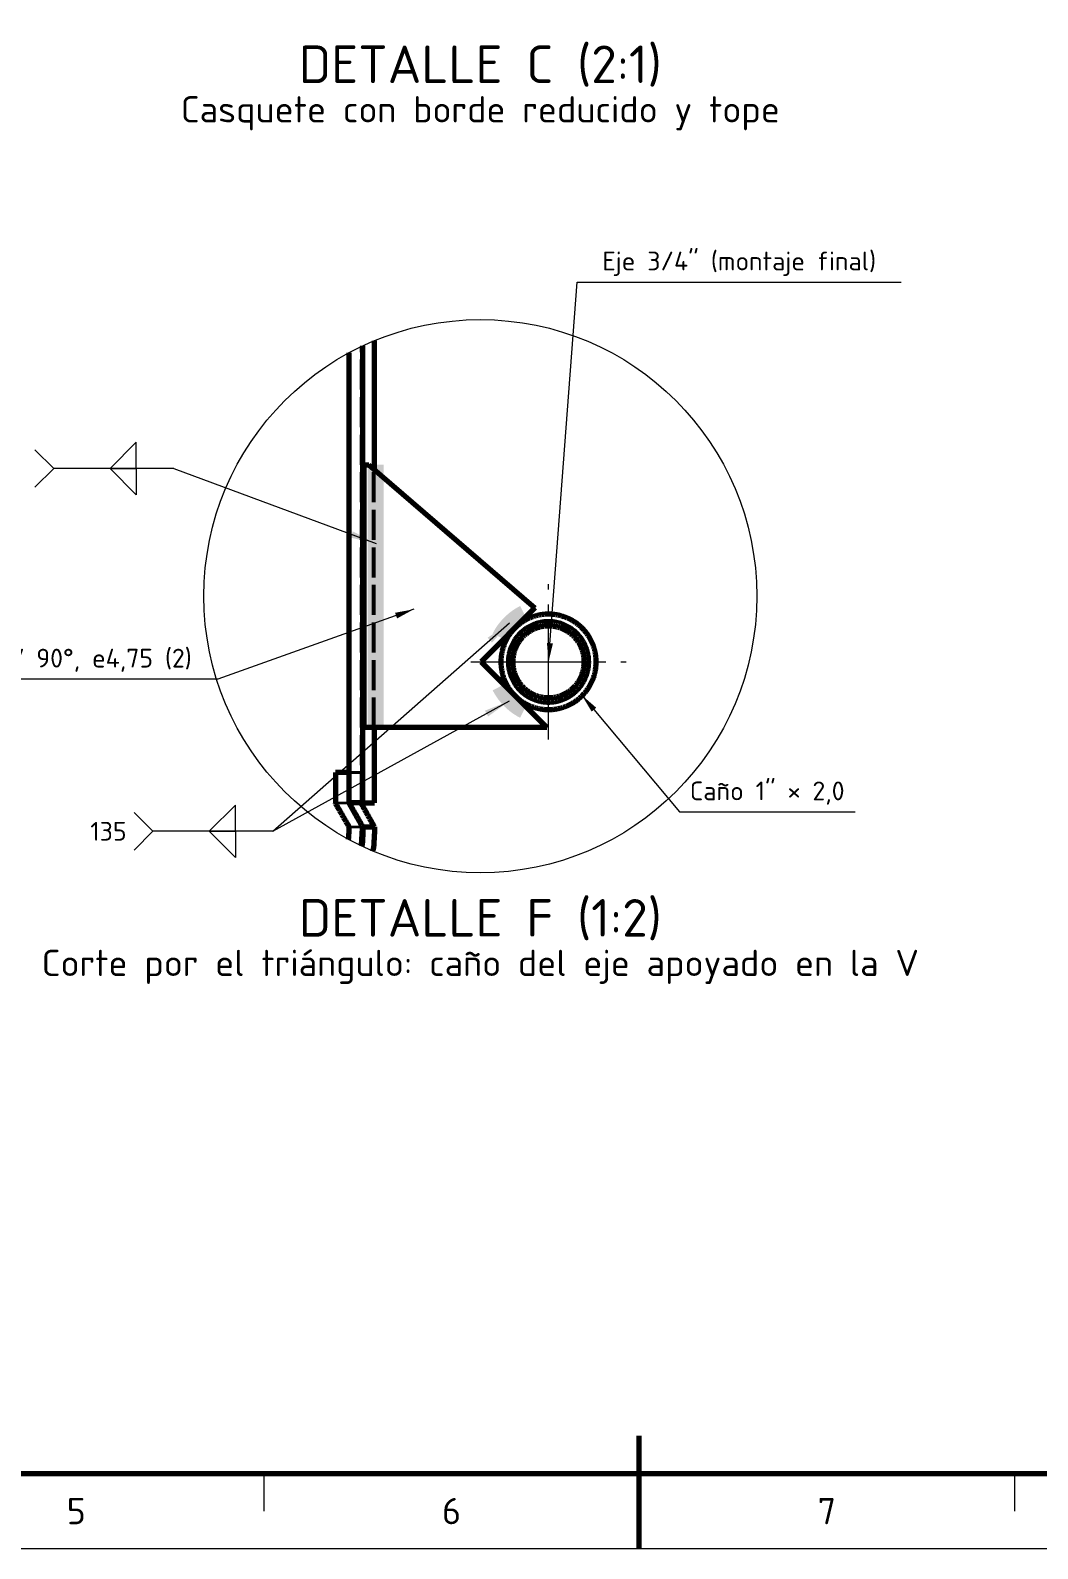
# Model space of a CAD drawing. Header units: millimetres. Extents: x 0 to 2208, y 0 to 420.
# Drawn here: x 695.9 to 830.1, y 0 to 202.2 of the extents above; entities that cross this region are included whole.
import ezdxf
from ezdxf.enums import TextEntityAlignment as Align

# ---------------------------------------------------------------- set-up
doc = ezdxf.new("R2010")
doc.units = ezdxf.units.MM
doc.linetypes.add('IRAM-E-TRAZOS', pattern=[5, 4, -1])
doc.linetypes.add('IRAM-F-TRAZO-PUNTO', pattern=[20, 15, -2, 1, -2])
for name, color, linetype, lineweight in [('01-VISIBLE', 7, 'CONTINUOUS', 70), ('02-OCULTA', 4, 'IRAM-E-TRAZOS', 35), ('03-EJE', 1, 'IRAM-F-TRAZO-PUNTO', 18), ('05-RAYADO', 8, 'CONTINUOUS', 18), ('06-TEXTO', 7, 'CONTINUOUS', 25), ('07-RECUADRO', 7, 'CONTINUOUS', 70), ('08-FINA', 5, 'CONTINUOUS', 18), ('12-SOLDADURA', 6, 'CONTINUOUS', 18)]:
    doc.layers.add(name, color=color, linetype=linetype, lineweight=lineweight)
doc.styles.add('ISO3098', font='isocpeur.ttf')

msp = doc.modelspace()

# ---------------------------------------------------------------- hatches: boundary and pattern name
at = {"layer": '05-RAYADO'}
h = msp.add_hatch(color=7, dxfattribs=at)
h.dxf.hatch_style = 1
h.paths.add_polyline_path([(742.976, 109.333), (742.976, 144.333), (740.826, 144.333), (740.826, 109.333)])
h = msp.add_hatch(color=7, dxfattribs=at)
h.dxf.hatch_style = 1
h.paths.add_polyline_path([(762.042, 123.744), (761.749, 123.585), (761.465, 123.411), (761.19, 123.222), (760.926, 123.019), (760.672, 122.803), (760.431, 122.573), (760.201, 122.332), (759.985, 122.078), (759.782, 121.814), (759.593, 121.539), (759.419, 121.255), (759.26, 120.962), (757.478, 121.868), (757.687, 122.254), (757.915, 122.627), (758.163, 122.989), (758.43, 123.336), (758.715, 123.67), (759.016, 123.988), (759.334, 124.289), (759.668, 124.574), (760.015, 124.841), (760.377, 125.089), (760.75, 125.317), (761.136, 125.526)])
h = msp.add_hatch(color=7, dxfattribs=at)
h.dxf.hatch_style = 1
h.paths.add_polyline_path([(759.26, 115.205), (759.419, 114.912), (759.593, 114.628), (759.782, 114.353), (759.985, 114.088), (760.201, 113.835), (760.431, 113.593), (760.672, 113.364), (760.926, 113.147), (761.19, 112.945), (761.465, 112.756), (761.749, 112.582), (762.042, 112.423), (761.136, 110.64), (760.75, 110.849), (760.377, 111.078), (760.015, 111.326), (759.668, 111.593), (759.334, 111.877), (759.016, 112.179), (758.715, 112.497), (758.43, 112.83), (758.163, 113.178), (757.915, 113.539), (757.687, 113.913), (757.478, 114.298)])
at = {"layer": '08-FINA'}
h = msp.add_hatch(color=7, dxfattribs=at)
h.dxf.hatch_style = 1
h.paths.add_polyline_path([(741.976, 133.833), (738.847, 135.46), (738.542, 134.64)])
h = msp.add_hatch(color=7, dxfattribs=at)
h.dxf.hatch_style = 1
h.paths.add_polyline_path([(746.962, 125.083), (744.473, 124.622), (744.741, 123.868)])
h = msp.add_hatch(color=7, dxfattribs=at)
h.dxf.hatch_style = 1
h.paths.add_polyline_path([(759.723, 123.281), (756.808, 121.296), (757.386, 120.639)])
h = msp.add_hatch(color=7, dxfattribs=at)
h.dxf.hatch_style = 1
h.paths.add_polyline_path([(764.921, 118.083), (765.507, 120.546), (764.709, 120.606)])
h = msp.add_hatch(color=7, dxfattribs=at)
h.dxf.hatch_style = 1
h.paths.add_polyline_path([(769.366, 113.638), (770.662, 111.464), (771.276, 111.977)])
h = msp.add_hatch(color=7, dxfattribs=at)
h.dxf.hatch_style = 1
h.paths.add_polyline_path([(759.723, 112.886), (756.447, 111.581), (756.869, 110.814)])

# ---------------------------------------------------------------- linework, layer by layer
at = {"layer": '01-VISIBLE'}
for points in [[(740.185, 99.333), (740.185, 160.176)], [(741.721, 143.691), (741.721, 160.856)], [(738.358, 99.333), (738.358, 159.255)], [(740.354, 144.333), (740.976, 144.333)], [(740.354, 109.333), (740.354, 144.333)], [(740.976, 144.333), (763.116, 125.259)], [(763.116, 125.259), (755.94, 118.083)], [(771.271, 118.083), (771.27, 118.184), (771.267, 118.284), (771.264, 118.384), (771.258, 118.484), (771.251, 118.584), (771.242, 118.684), (771.232, 118.784), (771.22, 118.883), (771.207, 118.983), (771.192, 119.082), (771.175, 119.181), (771.157, 119.279), (771.137, 119.377), (771.116, 119.475), (771.093, 119.573), (771.069, 119.67), (771.043, 119.767), (771.016, 119.864), (770.987, 119.96), (770.957, 120.055), (770.925, 120.15), (770.892, 120.245), (770.857, 120.339), (770.82, 120.432), (770.782, 120.525), (770.743, 120.617), (770.702, 120.709), (770.66, 120.8), (770.617, 120.89), (770.572, 120.98), (770.525, 121.068), (770.477, 121.157), (770.428, 121.244), (770.378, 121.33), (770.326, 121.416), (770.272, 121.501), (770.218, 121.585), (770.162, 121.668), (770.105, 121.751), (770.046, 121.832), (769.986, 121.912), (769.925, 121.992), (769.863, 122.07), (769.799, 122.148), (769.735, 122.224), (769.669, 122.3), (769.601, 122.374), (769.533, 122.448), (769.464, 122.52), (769.393, 122.591), (769.321, 122.661), (769.248, 122.73), (769.175, 122.798), (769.1, 122.864), (769.024, 122.93), (768.947, 122.994), (768.869, 123.057), (768.79, 123.119), (768.71, 123.179), (768.629, 123.238), (768.547, 123.296), (768.464, 123.353), (768.381, 123.408), (768.296, 123.462), (768.211, 123.515), (768.125, 123.566), (768.038, 123.616), (767.95, 123.664), (767.861, 123.711), (767.772, 123.757), (767.682, 123.801), (767.592, 123.844), (767.5, 123.886), (767.408, 123.926), (767.316, 123.964), (767.223, 124.001), (767.129, 124.037), (767.035, 124.071), (766.94, 124.104), (766.845, 124.135), (766.749, 124.164), (766.653, 124.193), (766.556, 124.219), (766.459, 124.244), (766.362, 124.268), (766.264, 124.29), (766.166, 124.31), (766.067, 124.329), (765.968, 124.346), (765.869, 124.362), (765.77, 124.376), (765.671, 124.389), (765.571, 124.4), (765.471, 124.409), (765.371, 124.417), (765.271, 124.424), (765.171, 124.428), (765.071, 124.432), (764.971, 124.433), (764.871, 124.433), (764.77, 124.432), (764.67, 124.428), (764.57, 124.424), (764.47, 124.417), (764.37, 124.409), (764.27, 124.4), (764.171, 124.389), (764.071, 124.376), (763.972, 124.362), (763.873, 124.346), (763.774, 124.329), (763.676, 124.31), (763.578, 124.29), (763.48, 124.268), (763.382, 124.244), (763.285, 124.219), (763.189, 124.193), (763.092, 124.164), (762.997, 124.135), (762.901, 124.104), (762.806, 124.071), (762.712, 124.037), (762.619, 124.001), (762.525, 123.964), (762.433, 123.926), (762.341, 123.886), (762.25, 123.844), (762.159, 123.801), (762.069, 123.757), (761.98, 123.711), (761.891, 123.664), (761.804, 123.616), (761.717, 123.566), (761.631, 123.515), (761.545, 123.462), (761.461, 123.408), (761.377, 123.353), (761.294, 123.296), (761.213, 123.238), (761.132, 123.179), (761.052, 123.119), (760.973, 123.057), (760.895, 122.994), (760.818, 122.93), (760.742, 122.864), (760.667, 122.798), (760.593, 122.73), (760.52, 122.661), (760.448, 122.591), (760.378, 122.52), (760.308, 122.448), (760.24, 122.374), (760.173, 122.3), (760.107, 122.224), (760.042, 122.148), (759.978, 122.07), (759.916, 121.992), (759.855, 121.912), (759.795, 121.832), (759.737, 121.751), (759.679, 121.668), (759.623, 121.585), (759.569, 121.501), (759.516, 121.416), (759.464, 121.33), (759.413, 121.244), (759.364, 121.157), (759.316, 121.068), (759.27, 120.98), (759.225, 120.89), (759.181, 120.8), (759.139, 120.709), (759.098, 120.617), (759.059, 120.525), (759.021, 120.432), (758.985, 120.339), (758.95, 120.245), (758.916, 120.15), (758.885, 120.055), (758.854, 119.96), (758.825, 119.864), (758.798, 119.767), (758.772, 119.67), (758.748, 119.573), (758.725, 119.475), (758.704, 119.377), (758.684, 119.279), (758.666, 119.181), (758.65, 119.082), (758.635, 118.983), (758.621, 118.883), (758.609, 118.784), (758.599, 118.684), (758.59, 118.584), (758.583, 118.484), (758.578, 118.384), (758.574, 118.284), (758.571, 118.184), (758.571, 118.083), (758.571, 117.983), (758.574, 117.883), (758.578, 117.783), (758.583, 117.683), (758.59, 117.583), (758.599, 117.483), (758.609, 117.383), (758.621, 117.283), (758.635, 117.184), (758.65, 117.085), (758.666, 116.986), (758.684, 116.888), (758.704, 116.789), (758.725, 116.691), (758.748, 116.594), (758.772, 116.496), (758.798, 116.4), (758.825, 116.303), (758.854, 116.207), (758.885, 116.112), (758.916, 116.017), (758.95, 115.922), (758.985, 115.828), (759.021, 115.735), (759.059, 115.642), (759.098, 115.549), (759.139, 115.458), (759.181, 115.367), (759.225, 115.277), (759.27, 115.187), (759.316, 115.098), (759.364, 115.01), (759.413, 114.923), (759.464, 114.836), (759.516, 114.751), (759.569, 114.666), (759.623, 114.582), (759.679, 114.498), (759.737, 114.416), (759.795, 114.335), (759.855, 114.254), (759.916, 114.175), (759.978, 114.096), (760.042, 114.019), (760.107, 113.942), (760.173, 113.867), (760.24, 113.792), (760.308, 113.719), (760.378, 113.647), (760.448, 113.576), (760.52, 113.505), (760.593, 113.437), (760.667, 113.369), (760.742, 113.302), (760.818, 113.237), (760.895, 113.173), (760.973, 113.11), (761.052, 113.048), (761.132, 112.988), (761.213, 112.928), (761.294, 112.871), (761.377, 112.814), (761.461, 112.759), (761.545, 112.705), (761.631, 112.652), (761.717, 112.601), (761.804, 112.551), (761.891, 112.502), (761.98, 112.455), (762.069, 112.41), (762.159, 112.365), (762.25, 112.322), (762.341, 112.281), (762.433, 112.241), (762.525, 112.202), (762.619, 112.165), (762.712, 112.13), (762.806, 112.096), (762.901, 112.063), (762.997, 112.032), (763.092, 112.002), (763.189, 111.974), (763.285, 111.948), (763.382, 111.922), (763.48, 111.899), (763.578, 111.877), (763.676, 111.857), (763.774, 111.838), (763.873, 111.82), (763.972, 111.805), (764.071, 111.79), (764.171, 111.778), (764.27, 111.767), (764.37, 111.757), (764.47, 111.749), (764.57, 111.743), (764.67, 111.738), (764.77, 111.735), (764.871, 111.734), (764.971, 111.734), (765.071, 111.735), (765.171, 111.738), (765.271, 111.743), (765.371, 111.749), (765.471, 111.757), (765.571, 111.767), (765.671, 111.778), (765.77, 111.79), (765.869, 111.805), (765.968, 111.82), (766.067, 111.838), (766.166, 111.857), (766.264, 111.877), (766.362, 111.899), (766.459, 111.922), (766.556, 111.948), (766.653, 111.974), (766.749, 112.002), (766.845, 112.032), (766.94, 112.063), (767.035, 112.096), (767.129, 112.13), (767.223, 112.165), (767.316, 112.202), (767.408, 112.241), (767.5, 112.281), (767.592, 112.322), (767.682, 112.365), (767.772, 112.41), (767.861, 112.455), (767.95, 112.502), (768.038, 112.551), (768.125, 112.601), (768.211, 112.652), (768.296, 112.705), (768.381, 112.759), (768.464, 112.814), (768.547, 112.871), (768.629, 112.928), (768.71, 112.988), (768.79, 113.048), (768.869, 113.11), (768.947, 113.173), (769.024, 113.237), (769.1, 113.302), (769.175, 113.369), (769.248, 113.437), (769.321, 113.505), (769.393, 113.576), (769.464, 113.647), (769.533, 113.719), (769.601, 113.792), (769.669, 113.867), (769.735, 113.942), (769.799, 114.019), (769.863, 114.096), (769.925, 114.175), (769.986, 114.254), (770.046, 114.335), (770.105, 114.416), (770.162, 114.498), (770.218, 114.582), (770.272, 114.666), (770.326, 114.751), (770.378, 114.836), (770.428, 114.923), (770.477, 115.01), (770.525, 115.098), (770.572, 115.187), (770.617, 115.277), (770.66, 115.367), (770.702, 115.458), (770.743, 115.549), (770.782, 115.642), (770.82, 115.735), (770.857, 115.828), (770.892, 115.922), (770.925, 116.017), (770.957, 116.112), (770.987, 116.207), (771.016, 116.303), (771.043, 116.4), (771.069, 116.496), (771.093, 116.594), (771.116, 116.691), (771.137, 116.789), (771.157, 116.888), (771.175, 116.986), (771.192, 117.085), (771.207, 117.184), (771.22, 117.283), (771.232, 117.383), (771.242, 117.483), (771.251, 117.583), (771.258, 117.683), (771.264, 117.783), (771.267, 117.883), (771.27, 117.983), (771.271, 118.083)], [(770.271, 118.083), (770.27, 118.183), (770.267, 118.283), (770.262, 118.383), (770.256, 118.483), (770.247, 118.583), (770.237, 118.682), (770.225, 118.782), (770.211, 118.881), (770.195, 118.979), (770.177, 119.078), (770.158, 119.176), (770.137, 119.274), (770.113, 119.371), (770.088, 119.468), (770.062, 119.564), (770.033, 119.66), (770.003, 119.756), (769.97, 119.85), (769.937, 119.944), (769.901, 120.038), (769.863, 120.131), (769.824, 120.223), (769.783, 120.314), (769.741, 120.405), (769.697, 120.494), (769.651, 120.583), (769.603, 120.671), (769.554, 120.758), (769.503, 120.845), (769.451, 120.93), (769.397, 121.014), (769.341, 121.097), (769.284, 121.179), (769.225, 121.26), (769.165, 121.34), (769.103, 121.419), (769.04, 121.497), (768.976, 121.573), (768.91, 121.648), (768.842, 121.722), (768.774, 121.795), (768.704, 121.866), (768.632, 121.936), (768.56, 122.005), (768.486, 122.073), (768.41, 122.138), (768.334, 122.203), (768.256, 122.266), (768.178, 122.328), (768.098, 122.388), (768.017, 122.447), (767.934, 122.504), (767.851, 122.559), (767.767, 122.613), (767.682, 122.666), (767.596, 122.717), (767.509, 122.766), (767.421, 122.813), (767.332, 122.859), (767.242, 122.904), (767.151, 122.946), (767.06, 122.987), (766.968, 123.026), (766.875, 123.064), (766.782, 123.099), (766.688, 123.133), (766.593, 123.165), (766.498, 123.196), (766.402, 123.224), (766.305, 123.251), (766.208, 123.276), (766.111, 123.299), (766.013, 123.321), (765.915, 123.34), (765.817, 123.358), (765.718, 123.374), (765.619, 123.388), (765.52, 123.4), (765.42, 123.41), (765.32, 123.418), (765.221, 123.425), (765.121, 123.43), (765.021, 123.432), (764.921, 123.433), (764.821, 123.432), (764.721, 123.43), (764.621, 123.425), (764.521, 123.418), (764.421, 123.41), (764.322, 123.4), (764.222, 123.388), (764.123, 123.374), (764.024, 123.358), (763.926, 123.34), (763.828, 123.321), (763.73, 123.299), (763.633, 123.276), (763.536, 123.251), (763.44, 123.224), (763.344, 123.196), (763.248, 123.165), (763.154, 123.133), (763.06, 123.099), (762.966, 123.064), (762.873, 123.026), (762.781, 122.987), (762.69, 122.946), (762.599, 122.904), (762.51, 122.859), (762.421, 122.813), (762.333, 122.766), (762.246, 122.717), (762.159, 122.666), (762.074, 122.613), (761.99, 122.559), (761.907, 122.504), (761.825, 122.447), (761.744, 122.388), (761.664, 122.328), (761.585, 122.266), (761.507, 122.203), (761.431, 122.138), (761.356, 122.073), (761.282, 122.005), (761.209, 121.936), (761.138, 121.866), (761.068, 121.795), (760.999, 121.722), (760.931, 121.648), (760.866, 121.573), (760.801, 121.497), (760.738, 121.419), (760.676, 121.34), (760.616, 121.26), (760.557, 121.179), (760.5, 121.097), (760.445, 121.014), (760.391, 120.93), (760.338, 120.845), (760.287, 120.758), (760.238, 120.671), (760.191, 120.583), (760.145, 120.494), (760.1, 120.405), (760.058, 120.314), (760.017, 120.223), (759.978, 120.131), (759.94, 120.038), (759.905, 119.944), (759.871, 119.85), (759.839, 119.756), (759.808, 119.66), (759.78, 119.564), (759.753, 119.468), (759.728, 119.371), (759.705, 119.274), (759.683, 119.176), (759.664, 119.078), (759.646, 118.979), (759.63, 118.881), (759.616, 118.782), (759.604, 118.682), (759.594, 118.583), (759.586, 118.483), (759.579, 118.383), (759.574, 118.283), (759.572, 118.183), (759.571, 118.083), (759.572, 117.983), (759.574, 117.883), (759.579, 117.783), (759.586, 117.684), (759.594, 117.584), (759.604, 117.484), (759.616, 117.385), (759.63, 117.286), (759.646, 117.187), (759.664, 117.089), (759.683, 116.991), (759.705, 116.893), (759.728, 116.796), (759.753, 116.699), (759.78, 116.602), (759.808, 116.506), (759.839, 116.411), (759.871, 116.316), (759.905, 116.222), (759.94, 116.129), (759.978, 116.036), (760.017, 115.944), (760.058, 115.853), (760.1, 115.762), (760.145, 115.672), (760.191, 115.583), (760.238, 115.495), (760.287, 115.408), (760.338, 115.322), (760.391, 115.237), (760.445, 115.153), (760.5, 115.07), (760.557, 114.987), (760.616, 114.906), (760.676, 114.826), (760.738, 114.748), (760.801, 114.67), (760.866, 114.594), (760.931, 114.518), (760.999, 114.444), (761.068, 114.372), (761.138, 114.3), (761.209, 114.23), (761.282, 114.162), (761.356, 114.094), (761.431, 114.028), (761.507, 113.964), (761.585, 113.901), (761.664, 113.839), (761.744, 113.779), (761.825, 113.72), (761.907, 113.663), (761.99, 113.607), (762.074, 113.553), (762.159, 113.501), (762.246, 113.45), (762.333, 113.401), (762.421, 113.353), (762.51, 113.307), (762.599, 113.263), (762.69, 113.221), (762.781, 113.18), (762.873, 113.141), (762.966, 113.103), (763.06, 113.067), (763.154, 113.034), (763.248, 113.001), (763.344, 112.971), (763.44, 112.942), (763.536, 112.916), (763.633, 112.891), (763.73, 112.867), (763.828, 112.846), (763.926, 112.827), (764.024, 112.809), (764.123, 112.793), (764.222, 112.779), (764.322, 112.767), (764.421, 112.757), (764.521, 112.748), (764.621, 112.742), (764.721, 112.737), (764.821, 112.734), (764.921, 112.733), (765.021, 112.734), (765.121, 112.737), (765.221, 112.742), (765.32, 112.748), (765.42, 112.757), (765.52, 112.767), (765.619, 112.779), (765.718, 112.793), (765.817, 112.809), (765.915, 112.827), (766.013, 112.846), (766.111, 112.867), (766.208, 112.891), (766.305, 112.916), (766.402, 112.942), (766.498, 112.971), (766.593, 113.001), (766.688, 113.034), (766.782, 113.067), (766.875, 113.103), (766.968, 113.141), (767.06, 113.18), (767.151, 113.221), (767.242, 113.263), (767.332, 113.307), (767.421, 113.353), (767.509, 113.401), (767.596, 113.45), (767.682, 113.501), (767.767, 113.553), (767.851, 113.607), (767.934, 113.663), (768.017, 113.72), (768.098, 113.779), (768.178, 113.839), (768.256, 113.901), (768.334, 113.964), (768.41, 114.028), (768.486, 114.094), (768.56, 114.162), (768.632, 114.23), (768.704, 114.3), (768.774, 114.372), (768.842, 114.444), (768.91, 114.518), (768.976, 114.594), (769.04, 114.67), (769.103, 114.748), (769.165, 114.826), (769.225, 114.906), (769.284, 114.987), (769.341, 115.07), (769.397, 115.153), (769.451, 115.237), (769.503, 115.322), (769.554, 115.408), (769.603, 115.495), (769.651, 115.583), (769.697, 115.672), (769.741, 115.762), (769.783, 115.853), (769.824, 115.944), (769.863, 116.036), (769.901, 116.129), (769.937, 116.222), (769.97, 116.316), (770.003, 116.411), (770.033, 116.506), (770.062, 116.602), (770.088, 116.699), (770.113, 116.796), (770.137, 116.893), (770.158, 116.991), (770.177, 117.089), (770.195, 117.187), (770.211, 117.286), (770.225, 117.385), (770.237, 117.484), (770.247, 117.584), (770.256, 117.684), (770.262, 117.783), (770.267, 117.883), (770.27, 117.983), (770.271, 118.083)], [(769.683, 118.083), (769.682, 118.183), (769.679, 118.283), (769.674, 118.383), (769.666, 118.483), (769.657, 118.583), (769.645, 118.682), (769.632, 118.781), (769.616, 118.88), (769.598, 118.979), (769.578, 119.077), (769.556, 119.174), (769.533, 119.272), (769.507, 119.368), (769.479, 119.464), (769.449, 119.56), (769.416, 119.655), (769.382, 119.749), (769.347, 119.842), (769.309, 119.935), (769.269, 120.027), (769.227, 120.117), (769.183, 120.207), (769.138, 120.297), (769.09, 120.385), (769.041, 120.472), (768.99, 120.558), (768.937, 120.643), (768.882, 120.727), (768.826, 120.809), (768.768, 120.891), (768.708, 120.971), (768.646, 121.05), (768.583, 121.128), (768.518, 121.204), (768.452, 121.279), (768.384, 121.352), (768.315, 121.424), (768.244, 121.495), (768.171, 121.564), (768.097, 121.631), (768.022, 121.697), (767.946, 121.762), (767.868, 121.825), (767.788, 121.886), (767.708, 121.945), (767.626, 122.003), (767.543, 122.059), (767.459, 122.113), (767.374, 122.165), (767.287, 122.216), (767.2, 122.265), (767.112, 122.312), (767.022, 122.357), (766.932, 122.4), (766.841, 122.442), (766.749, 122.481), (766.656, 122.518), (766.563, 122.554), (766.468, 122.587), (766.373, 122.619), (766.278, 122.648), (766.181, 122.676), (766.085, 122.701), (765.987, 122.725), (765.89, 122.746), (765.791, 122.766), (765.693, 122.783), (765.594, 122.798), (765.495, 122.811), (765.395, 122.822), (765.296, 122.831), (765.196, 122.838), (765.096, 122.843), (764.996, 122.845), (764.896, 122.846), (764.796, 122.844), (764.696, 122.841), (764.596, 122.835), (764.496, 122.827), (764.396, 122.817), (764.297, 122.805), (764.198, 122.791), (764.099, 122.774), (764.001, 122.756), (763.903, 122.736), (763.805, 122.713), (763.708, 122.689), (763.612, 122.662), (763.516, 122.634), (763.42, 122.603), (763.326, 122.571), (763.232, 122.536), (763.139, 122.5), (763.046, 122.461), (762.955, 122.421), (762.864, 122.379), (762.774, 122.335), (762.685, 122.289), (762.597, 122.241), (762.511, 122.191), (762.425, 122.139), (762.34, 122.086), (762.257, 122.031), (762.174, 121.974), (762.093, 121.916), (762.013, 121.855), (761.935, 121.793), (761.857, 121.73), (761.781, 121.665), (761.707, 121.598), (761.634, 121.53), (761.562, 121.46), (761.492, 121.388), (761.423, 121.316), (761.356, 121.241), (761.29, 121.166), (761.226, 121.089), (761.164, 121.011), (761.103, 120.931), (761.044, 120.85), (760.987, 120.768), (760.931, 120.685), (760.878, 120.6), (760.826, 120.515), (760.776, 120.428), (760.727, 120.341), (760.681, 120.252), (760.636, 120.163), (760.593, 120.072), (760.552, 119.981), (760.514, 119.889), (760.477, 119.796), (760.442, 119.702), (760.409, 119.607), (760.378, 119.512), (760.349, 119.416), (760.322, 119.32), (760.297, 119.223), (760.274, 119.126), (760.253, 119.028), (760.234, 118.929), (760.217, 118.831), (760.203, 118.732), (760.19, 118.633), (760.179, 118.533), (760.171, 118.433), (760.165, 118.333), (760.161, 118.233), (760.158, 118.133), (760.158, 118.033), (760.161, 117.933), (760.165, 117.833), (760.171, 117.733), (760.179, 117.634), (760.19, 117.534), (760.203, 117.435), (760.217, 117.336), (760.234, 117.237), (760.253, 117.139), (760.274, 117.041), (760.297, 116.944), (760.322, 116.847), (760.349, 116.75), (760.378, 116.655), (760.409, 116.559), (760.442, 116.465), (760.477, 116.371), (760.514, 116.278), (760.552, 116.186), (760.593, 116.095), (760.636, 116.004), (760.681, 115.915), (760.727, 115.826), (760.776, 115.738), (760.826, 115.652), (760.878, 115.566), (760.931, 115.482), (760.987, 115.399), (761.044, 115.316), (761.103, 115.236), (761.164, 115.156), (761.226, 115.078), (761.29, 115.001), (761.356, 114.925), (761.423, 114.851), (761.492, 114.778), (761.562, 114.707), (761.634, 114.637), (761.707, 114.569), (761.781, 114.502), (761.857, 114.437), (761.935, 114.373), (762.013, 114.311), (762.093, 114.251), (762.174, 114.193), (762.257, 114.136), (762.34, 114.081), (762.425, 114.027), (762.511, 113.976), (762.597, 113.926), (762.685, 113.878), (762.774, 113.832), (762.864, 113.788), (762.955, 113.746), (763.046, 113.705), (763.139, 113.667), (763.232, 113.63), (763.326, 113.596), (763.42, 113.563), (763.516, 113.533), (763.612, 113.504), (763.708, 113.478), (763.805, 113.453), (763.903, 113.431), (764.001, 113.411), (764.099, 113.392), (764.198, 113.376), (764.297, 113.362), (764.396, 113.35), (764.496, 113.34), (764.596, 113.332), (764.696, 113.326), (764.796, 113.322), (764.896, 113.321), (764.996, 113.321), (765.096, 113.324), (765.196, 113.329), (765.296, 113.336), (765.395, 113.345), (765.495, 113.356), (765.594, 113.369), (765.693, 113.384), (765.791, 113.401), (765.89, 113.42), (765.987, 113.442), (766.085, 113.465), (766.181, 113.491), (766.278, 113.518), (766.373, 113.548), (766.468, 113.579), (766.563, 113.613), (766.656, 113.648), (766.749, 113.686), (766.841, 113.725), (766.932, 113.766), (767.022, 113.81), (767.112, 113.855), (767.2, 113.902), (767.287, 113.951), (767.374, 114.001), (767.459, 114.054), (767.543, 114.108), (767.626, 114.164), (767.708, 114.222), (767.788, 114.281), (767.868, 114.342), (767.946, 114.405), (768.022, 114.469), (768.097, 114.535), (768.171, 114.603), (768.244, 114.672), (768.315, 114.742), (768.384, 114.814), (768.452, 114.888), (768.518, 114.963), (768.583, 115.039), (768.646, 115.117), (768.708, 115.196), (768.768, 115.276), (768.826, 115.357), (768.882, 115.44), (768.937, 115.524), (768.99, 115.609), (769.041, 115.695), (769.09, 115.782), (769.138, 115.87), (769.183, 115.959), (769.227, 116.049), (769.269, 116.14), (769.309, 116.232), (769.347, 116.325), (769.382, 116.418), (769.416, 116.512), (769.449, 116.607), (769.479, 116.702), (769.507, 116.798), (769.533, 116.895), (769.556, 116.992), (769.578, 117.09), (769.598, 117.188), (769.616, 117.286), (769.632, 117.385), (769.645, 117.484), (769.657, 117.584), (769.666, 117.683), (769.674, 117.783), (769.679, 117.883), (769.682, 117.983), (769.683, 118.083)], [(755.94, 118.083), (764.69, 109.333)], [(764.69, 109.333), (740.354, 109.333)], [(741.721, 99.333), (741.721, 109.333)], [(738.358, 103.333), (736.517, 103.333)], [(736.517, 103.333), (736.517, 99.333)], [(738.358, 99.333), (738.358, 103.333)], [(738.358, 96.133), (738.281, 96.267), (738.205, 96.4), (738.128, 96.534), (738.052, 96.667), (737.975, 96.801), (737.898, 96.934), (737.822, 97.067), (737.745, 97.201), (737.669, 97.334), (737.592, 97.467), (737.515, 97.601), (737.439, 97.734), (737.362, 97.867), (737.285, 98.001), (737.208, 98.134), (737.132, 98.267), (737.055, 98.401), (736.978, 98.534), (736.901, 98.667), (736.824, 98.8), (736.747, 98.934), (736.671, 99.067), (736.594, 99.2), (736.517, 99.333)], [(740.185, 99.333), (738.358, 99.333)], [(740.185, 96.133), (740.109, 96.267), (740.033, 96.4), (739.957, 96.534), (739.881, 96.667), (739.805, 96.8), (739.729, 96.934), (739.653, 97.067), (739.577, 97.201), (739.501, 97.334), (739.425, 97.467), (739.349, 97.601), (739.273, 97.734), (739.196, 97.867), (739.12, 98.001), (739.044, 98.134), (738.968, 98.267), (738.892, 98.401), (738.815, 98.534), (738.739, 98.667), (738.663, 98.8), (738.587, 98.934), (738.51, 99.067), (738.434, 99.2), (738.358, 99.333)], [(741.721, 96.133), (741.647, 96.267), (741.573, 96.4), (741.499, 96.534), (741.425, 96.667), (741.351, 96.8), (741.277, 96.934), (741.203, 97.067), (741.129, 97.2), (741.054, 97.334), (740.98, 97.467), (740.906, 97.601), (740.832, 97.734), (740.758, 97.867), (740.683, 98.001), (740.609, 98.134), (740.535, 98.267), (740.461, 98.4), (740.386, 98.534), (740.312, 98.667), (740.238, 98.8), (740.164, 98.934), (740.089, 99.067), (740.015, 99.2), (739.94, 99.333)], [(740.185, 99.333), (740.339, 99.333), (740.492, 99.333), (740.646, 99.333), (740.8, 99.333), (740.953, 99.333), (741.107, 99.333), (741.26, 99.333), (741.414, 99.333), (741.568, 99.333), (741.721, 99.333)], [(738.284, 94.452), (738.301, 94.652), (738.326, 95.022), (738.344, 95.392), (738.354, 95.763), (738.358, 96.133)], [(740.185, 96.133), (740.184, 95.749), (740.179, 95.365), (740.17, 94.981), (740.156, 94.597), (740.134, 94.213), (740.102, 93.831), (740.069, 93.544)], [(740.185, 96.133), (740.339, 96.133), (740.492, 96.133), (740.646, 96.133), (740.8, 96.133), (740.953, 96.133), (741.107, 96.133), (741.26, 96.133), (741.414, 96.133), (741.568, 96.133), (741.721, 96.133)], [(741.721, 96.133), (741.72, 95.739), (741.715, 95.346), (741.706, 94.952), (741.691, 94.558), (741.668, 94.165), (741.635, 93.772), (741.588, 93.381), (741.525, 92.993), (741.507, 92.903)]]:
    msp.add_lwpolyline(points, dxfattribs=at)
at = {"layer": '02-OCULTA'}
for points in [[(739.94, 99.333), (739.94, 160.06)], [(740.354, 144.333), (740.457, 144.333), (740.561, 144.333), (740.665, 144.333), (740.769, 144.333), (740.873, 144.333), (740.976, 144.333)], [(741.57, 143.822), (741.471, 143.907), (741.372, 143.992), (741.273, 144.078), (741.174, 144.163), (741.075, 144.248), (740.976, 144.333)], [(741.57, 109.333), (741.57, 143.822)], [(741.57, 143.822), (763.116, 125.259)], [(741.721, 109.333), (741.721, 143.691)], [(763.116, 125.259), (755.94, 118.083)], [(771.271, 118.083), (771.27, 118.184), (771.267, 118.284), (771.264, 118.384), (771.258, 118.484), (771.251, 118.584), (771.242, 118.684), (771.232, 118.784), (771.22, 118.883), (771.207, 118.983), (771.192, 119.082), (771.175, 119.181), (771.157, 119.279), (771.137, 119.377), (771.116, 119.475), (771.093, 119.573), (771.069, 119.67), (771.043, 119.767), (771.016, 119.864), (770.987, 119.96), (770.957, 120.055), (770.925, 120.15), (770.892, 120.245), (770.857, 120.339), (770.82, 120.432), (770.782, 120.525), (770.743, 120.617), (770.702, 120.709), (770.66, 120.8), (770.617, 120.89), (770.572, 120.98), (770.525, 121.068), (770.477, 121.157), (770.428, 121.244), (770.378, 121.33), (770.326, 121.416), (770.272, 121.501), (770.218, 121.585), (770.162, 121.668), (770.105, 121.751), (770.046, 121.832), (769.986, 121.912), (769.925, 121.992), (769.863, 122.07), (769.799, 122.148), (769.735, 122.224), (769.669, 122.3), (769.601, 122.374), (769.533, 122.448), (769.464, 122.52), (769.393, 122.591), (769.321, 122.661), (769.248, 122.73), (769.175, 122.798), (769.1, 122.864), (769.024, 122.93), (768.947, 122.994), (768.869, 123.057), (768.79, 123.119), (768.71, 123.179), (768.629, 123.238), (768.547, 123.296), (768.464, 123.353), (768.381, 123.408), (768.296, 123.462), (768.211, 123.515), (768.125, 123.566), (768.038, 123.616), (767.95, 123.664), (767.861, 123.711), (767.772, 123.757), (767.682, 123.801), (767.592, 123.844), (767.5, 123.886), (767.408, 123.926), (767.316, 123.964), (767.223, 124.001), (767.129, 124.037), (767.035, 124.071), (766.94, 124.104), (766.845, 124.135), (766.749, 124.164), (766.653, 124.193), (766.556, 124.219), (766.459, 124.244), (766.362, 124.268), (766.264, 124.29), (766.166, 124.31), (766.067, 124.329), (765.968, 124.346), (765.869, 124.362), (765.77, 124.376), (765.671, 124.389), (765.571, 124.4), (765.471, 124.409), (765.371, 124.417), (765.271, 124.424), (765.171, 124.428), (765.071, 124.432), (764.971, 124.433), (764.871, 124.433), (764.77, 124.432), (764.67, 124.428), (764.57, 124.424), (764.47, 124.417), (764.37, 124.409), (764.27, 124.4), (764.171, 124.389), (764.071, 124.376), (763.972, 124.362), (763.873, 124.346), (763.774, 124.329), (763.676, 124.31), (763.578, 124.29), (763.48, 124.268), (763.382, 124.244), (763.285, 124.219), (763.189, 124.193), (763.092, 124.164), (762.997, 124.135), (762.901, 124.104), (762.806, 124.071), (762.712, 124.037), (762.619, 124.001), (762.525, 123.964), (762.433, 123.926), (762.341, 123.886), (762.25, 123.844), (762.159, 123.801), (762.069, 123.757), (761.98, 123.711), (761.891, 123.664), (761.804, 123.616), (761.717, 123.566), (761.631, 123.515), (761.545, 123.462), (761.461, 123.408), (761.377, 123.353), (761.294, 123.296), (761.213, 123.238), (761.132, 123.179), (761.052, 123.119), (760.973, 123.057), (760.895, 122.994), (760.818, 122.93), (760.742, 122.864), (760.667, 122.798), (760.593, 122.73), (760.52, 122.661), (760.448, 122.591), (760.378, 122.52), (760.308, 122.448), (760.24, 122.374), (760.173, 122.3), (760.107, 122.224), (760.042, 122.148), (759.978, 122.07), (759.916, 121.992), (759.855, 121.912), (759.795, 121.832), (759.737, 121.751), (759.679, 121.668), (759.623, 121.585), (759.569, 121.501), (759.516, 121.416), (759.464, 121.33), (759.413, 121.244), (759.364, 121.157), (759.316, 121.068), (759.27, 120.98), (759.225, 120.89), (759.181, 120.8), (759.139, 120.709), (759.098, 120.617), (759.059, 120.525), (759.021, 120.432), (758.985, 120.339), (758.95, 120.245), (758.916, 120.15), (758.885, 120.055), (758.854, 119.96), (758.825, 119.864), (758.798, 119.767), (758.772, 119.67), (758.748, 119.573), (758.725, 119.475), (758.704, 119.377), (758.684, 119.279), (758.666, 119.181), (758.65, 119.082), (758.635, 118.983), (758.621, 118.883), (758.609, 118.784), (758.599, 118.684), (758.59, 118.584), (758.583, 118.484), (758.578, 118.384), (758.574, 118.284), (758.571, 118.184), (758.571, 118.083), (758.571, 117.983), (758.574, 117.883), (758.578, 117.783), (758.583, 117.683), (758.59, 117.583), (758.599, 117.483), (758.609, 117.383), (758.621, 117.283), (758.635, 117.184), (758.65, 117.085), (758.666, 116.986), (758.684, 116.888), (758.704, 116.789), (758.725, 116.691), (758.748, 116.594), (758.772, 116.496), (758.798, 116.4), (758.825, 116.303), (758.854, 116.207), (758.885, 116.112), (758.916, 116.017), (758.95, 115.922), (758.985, 115.828), (759.021, 115.735), (759.059, 115.642), (759.098, 115.549), (759.139, 115.458), (759.181, 115.367), (759.225, 115.277), (759.27, 115.187), (759.316, 115.098), (759.364, 115.01), (759.413, 114.923), (759.464, 114.836), (759.516, 114.751), (759.569, 114.666), (759.623, 114.582), (759.679, 114.498), (759.737, 114.416), (759.795, 114.335), (759.855, 114.254), (759.916, 114.175), (759.978, 114.096), (760.042, 114.019), (760.107, 113.942), (760.173, 113.867), (760.24, 113.792), (760.308, 113.719), (760.378, 113.647), (760.448, 113.576), (760.52, 113.505), (760.593, 113.437), (760.667, 113.369), (760.742, 113.302), (760.818, 113.237), (760.895, 113.173), (760.973, 113.11), (761.052, 113.048), (761.132, 112.988), (761.213, 112.928), (761.294, 112.871), (761.377, 112.814), (761.461, 112.759), (761.545, 112.705), (761.631, 112.652), (761.717, 112.601), (761.804, 112.551), (761.891, 112.502), (761.98, 112.455), (762.069, 112.41), (762.159, 112.365), (762.25, 112.322), (762.341, 112.281), (762.433, 112.241), (762.525, 112.202), (762.619, 112.165), (762.712, 112.13), (762.806, 112.096), (762.901, 112.063), (762.997, 112.032), (763.092, 112.002), (763.189, 111.974), (763.285, 111.948), (763.382, 111.922), (763.48, 111.899), (763.578, 111.877), (763.676, 111.857), (763.774, 111.838), (763.873, 111.82), (763.972, 111.805), (764.071, 111.79), (764.171, 111.778), (764.27, 111.767), (764.37, 111.757), (764.47, 111.749), (764.57, 111.743), (764.67, 111.738), (764.77, 111.735), (764.871, 111.734), (764.971, 111.734), (765.071, 111.735), (765.171, 111.738), (765.271, 111.743), (765.371, 111.749), (765.471, 111.757), (765.571, 111.767), (765.671, 111.778), (765.77, 111.79), (765.869, 111.805), (765.968, 111.82), (766.067, 111.838), (766.166, 111.857), (766.264, 111.877), (766.362, 111.899), (766.459, 111.922), (766.556, 111.948), (766.653, 111.974), (766.749, 112.002), (766.845, 112.032), (766.94, 112.063), (767.035, 112.096), (767.129, 112.13), (767.223, 112.165), (767.316, 112.202), (767.408, 112.241), (767.5, 112.281), (767.592, 112.322), (767.682, 112.365), (767.772, 112.41), (767.861, 112.455), (767.95, 112.502), (768.038, 112.551), (768.125, 112.601), (768.211, 112.652), (768.296, 112.705), (768.381, 112.759), (768.464, 112.814), (768.547, 112.871), (768.629, 112.928), (768.71, 112.988), (768.79, 113.048), (768.869, 113.11), (768.947, 113.173), (769.024, 113.237), (769.1, 113.302), (769.175, 113.369), (769.248, 113.437), (769.321, 113.505), (769.393, 113.576), (769.464, 113.647), (769.533, 113.719), (769.601, 113.792), (769.669, 113.867), (769.735, 113.942), (769.799, 114.019), (769.863, 114.096), (769.925, 114.175), (769.986, 114.254), (770.046, 114.335), (770.105, 114.416), (770.162, 114.498), (770.218, 114.582), (770.272, 114.666), (770.326, 114.751), (770.378, 114.836), (770.428, 114.923), (770.477, 115.01), (770.525, 115.098), (770.572, 115.187), (770.617, 115.277), (770.66, 115.367), (770.702, 115.458), (770.743, 115.549), (770.782, 115.642), (770.82, 115.735), (770.857, 115.828), (770.892, 115.922), (770.925, 116.017), (770.957, 116.112), (770.987, 116.207), (771.016, 116.303), (771.043, 116.4), (771.069, 116.496), (771.093, 116.594), (771.116, 116.691), (771.137, 116.789), (771.157, 116.888), (771.175, 116.986), (771.192, 117.085), (771.207, 117.184), (771.22, 117.283), (771.232, 117.383), (771.242, 117.483), (771.251, 117.583), (771.258, 117.683), (771.264, 117.783), (771.267, 117.883), (771.27, 117.983), (771.271, 118.083)], [(770.271, 118.083), (770.27, 118.183), (770.267, 118.283), (770.262, 118.383), (770.256, 118.483), (770.247, 118.583), (770.237, 118.682), (770.225, 118.782), (770.211, 118.881), (770.195, 118.979), (770.177, 119.078), (770.158, 119.176), (770.137, 119.274), (770.113, 119.371), (770.088, 119.468), (770.062, 119.564), (770.033, 119.66), (770.003, 119.756), (769.97, 119.85), (769.937, 119.944), (769.901, 120.038), (769.863, 120.131), (769.824, 120.223), (769.783, 120.314), (769.741, 120.405), (769.697, 120.494), (769.651, 120.583), (769.603, 120.671), (769.554, 120.758), (769.503, 120.845), (769.451, 120.93), (769.397, 121.014), (769.341, 121.097), (769.284, 121.179), (769.225, 121.26), (769.165, 121.34), (769.103, 121.419), (769.04, 121.497), (768.976, 121.573), (768.91, 121.648), (768.842, 121.722), (768.774, 121.795), (768.704, 121.866), (768.632, 121.936), (768.56, 122.005), (768.486, 122.073), (768.41, 122.138), (768.334, 122.203), (768.256, 122.266), (768.178, 122.328), (768.098, 122.388), (768.017, 122.447), (767.934, 122.504), (767.851, 122.559), (767.767, 122.613), (767.682, 122.666), (767.596, 122.717), (767.509, 122.766), (767.421, 122.813), (767.332, 122.859), (767.242, 122.904), (767.151, 122.946), (767.06, 122.987), (766.968, 123.026), (766.875, 123.064), (766.782, 123.099), (766.688, 123.133), (766.593, 123.165), (766.498, 123.196), (766.402, 123.224), (766.305, 123.251), (766.208, 123.276), (766.111, 123.299), (766.013, 123.321), (765.915, 123.34), (765.817, 123.358), (765.718, 123.374), (765.619, 123.388), (765.52, 123.4), (765.42, 123.41), (765.32, 123.418), (765.221, 123.425), (765.121, 123.43), (765.021, 123.432), (764.921, 123.433), (764.821, 123.432), (764.721, 123.43), (764.621, 123.425), (764.521, 123.418), (764.421, 123.41), (764.322, 123.4), (764.222, 123.388), (764.123, 123.374), (764.024, 123.358), (763.926, 123.34), (763.828, 123.321), (763.73, 123.299), (763.633, 123.276), (763.536, 123.251), (763.44, 123.224), (763.344, 123.196), (763.248, 123.165), (763.154, 123.133), (763.06, 123.099), (762.966, 123.064), (762.873, 123.026), (762.781, 122.987), (762.69, 122.946), (762.599, 122.904), (762.51, 122.859), (762.421, 122.813), (762.333, 122.766), (762.246, 122.717), (762.159, 122.666), (762.074, 122.613), (761.99, 122.559), (761.907, 122.504), (761.825, 122.447), (761.744, 122.388), (761.664, 122.328), (761.585, 122.266), (761.507, 122.203), (761.431, 122.138), (761.356, 122.073), (761.282, 122.005), (761.209, 121.936), (761.138, 121.866), (761.068, 121.795), (760.999, 121.722), (760.931, 121.648), (760.866, 121.573), (760.801, 121.497), (760.738, 121.419), (760.676, 121.34), (760.616, 121.26), (760.557, 121.179), (760.5, 121.097), (760.445, 121.014), (760.391, 120.93), (760.338, 120.845), (760.287, 120.758), (760.238, 120.671), (760.191, 120.583), (760.145, 120.494), (760.1, 120.405), (760.058, 120.314), (760.017, 120.223), (759.978, 120.131), (759.94, 120.038), (759.905, 119.944), (759.871, 119.85), (759.839, 119.756), (759.808, 119.66), (759.78, 119.564), (759.753, 119.468), (759.728, 119.371), (759.705, 119.274), (759.683, 119.176), (759.664, 119.078), (759.646, 118.979), (759.63, 118.881), (759.616, 118.782), (759.604, 118.682), (759.594, 118.583), (759.586, 118.483), (759.579, 118.383), (759.574, 118.283), (759.572, 118.183), (759.571, 118.083), (759.572, 117.983), (759.574, 117.883), (759.579, 117.783), (759.586, 117.684), (759.594, 117.584), (759.604, 117.484), (759.616, 117.385), (759.63, 117.286), (759.646, 117.187), (759.664, 117.089), (759.683, 116.991), (759.705, 116.893), (759.728, 116.796), (759.753, 116.699), (759.78, 116.602), (759.808, 116.506), (759.839, 116.411), (759.871, 116.316), (759.905, 116.222), (759.94, 116.129), (759.978, 116.036), (760.017, 115.944), (760.058, 115.853), (760.1, 115.762), (760.145, 115.672), (760.191, 115.583), (760.238, 115.495), (760.287, 115.408), (760.338, 115.322), (760.391, 115.237), (760.445, 115.153), (760.5, 115.07), (760.557, 114.987), (760.616, 114.906), (760.676, 114.826), (760.738, 114.748), (760.801, 114.67), (760.866, 114.594), (760.931, 114.518), (760.999, 114.444), (761.068, 114.372), (761.138, 114.3), (761.209, 114.23), (761.282, 114.162), (761.356, 114.094), (761.431, 114.028), (761.507, 113.964), (761.585, 113.901), (761.664, 113.839), (761.744, 113.779), (761.825, 113.72), (761.907, 113.663), (761.99, 113.607), (762.074, 113.553), (762.159, 113.501), (762.246, 113.45), (762.333, 113.401), (762.421, 113.353), (762.51, 113.307), (762.599, 113.263), (762.69, 113.221), (762.781, 113.18), (762.873, 113.141), (762.966, 113.103), (763.06, 113.067), (763.154, 113.034), (763.248, 113.001), (763.344, 112.971), (763.44, 112.942), (763.536, 112.916), (763.633, 112.891), (763.73, 112.867), (763.828, 112.846), (763.926, 112.827), (764.024, 112.809), (764.123, 112.793), (764.222, 112.779), (764.322, 112.767), (764.421, 112.757), (764.521, 112.748), (764.621, 112.742), (764.721, 112.737), (764.821, 112.734), (764.921, 112.733), (765.021, 112.734), (765.121, 112.737), (765.221, 112.742), (765.32, 112.748), (765.42, 112.757), (765.52, 112.767), (765.619, 112.779), (765.718, 112.793), (765.817, 112.809), (765.915, 112.827), (766.013, 112.846), (766.111, 112.867), (766.208, 112.891), (766.305, 112.916), (766.402, 112.942), (766.498, 112.971), (766.593, 113.001), (766.688, 113.034), (766.782, 113.067), (766.875, 113.103), (766.968, 113.141), (767.06, 113.18), (767.151, 113.221), (767.242, 113.263), (767.332, 113.307), (767.421, 113.353), (767.509, 113.401), (767.596, 113.45), (767.682, 113.501), (767.767, 113.553), (767.851, 113.607), (767.934, 113.663), (768.017, 113.72), (768.098, 113.779), (768.178, 113.839), (768.256, 113.901), (768.334, 113.964), (768.41, 114.028), (768.486, 114.094), (768.56, 114.162), (768.632, 114.23), (768.704, 114.3), (768.774, 114.372), (768.842, 114.444), (768.91, 114.518), (768.976, 114.594), (769.04, 114.67), (769.103, 114.748), (769.165, 114.826), (769.225, 114.906), (769.284, 114.987), (769.341, 115.07), (769.397, 115.153), (769.451, 115.237), (769.503, 115.322), (769.554, 115.408), (769.603, 115.495), (769.651, 115.583), (769.697, 115.672), (769.741, 115.762), (769.783, 115.853), (769.824, 115.944), (769.863, 116.036), (769.901, 116.129), (769.937, 116.222), (769.97, 116.316), (770.003, 116.411), (770.033, 116.506), (770.062, 116.602), (770.088, 116.699), (770.113, 116.796), (770.137, 116.893), (770.158, 116.991), (770.177, 117.089), (770.195, 117.187), (770.211, 117.286), (770.225, 117.385), (770.237, 117.484), (770.247, 117.584), (770.256, 117.684), (770.262, 117.783), (770.267, 117.883), (770.27, 117.983), (770.271, 118.083)], [(769.683, 118.083), (769.682, 118.183), (769.679, 118.283), (769.674, 118.383), (769.666, 118.483), (769.657, 118.583), (769.645, 118.682), (769.632, 118.781), (769.616, 118.88), (769.598, 118.979), (769.578, 119.077), (769.556, 119.174), (769.533, 119.272), (769.507, 119.368), (769.479, 119.464), (769.449, 119.56), (769.416, 119.655), (769.382, 119.749), (769.347, 119.842), (769.309, 119.935), (769.269, 120.027), (769.227, 120.117), (769.183, 120.207), (769.138, 120.297), (769.09, 120.385), (769.041, 120.472), (768.99, 120.558), (768.937, 120.643), (768.882, 120.727), (768.826, 120.809), (768.768, 120.891), (768.708, 120.971), (768.646, 121.05), (768.583, 121.128), (768.518, 121.204), (768.452, 121.279), (768.384, 121.352), (768.315, 121.424), (768.244, 121.495), (768.171, 121.564), (768.097, 121.631), (768.022, 121.697), (767.946, 121.762), (767.868, 121.825), (767.788, 121.886), (767.708, 121.945), (767.626, 122.003), (767.543, 122.059), (767.459, 122.113), (767.374, 122.165), (767.287, 122.216), (767.2, 122.265), (767.112, 122.312), (767.022, 122.357), (766.932, 122.4), (766.841, 122.442), (766.749, 122.481), (766.656, 122.518), (766.563, 122.554), (766.468, 122.587), (766.373, 122.619), (766.278, 122.648), (766.181, 122.676), (766.085, 122.701), (765.987, 122.725), (765.89, 122.746), (765.791, 122.766), (765.693, 122.783), (765.594, 122.798), (765.495, 122.811), (765.395, 122.822), (765.296, 122.831), (765.196, 122.838), (765.096, 122.843), (764.996, 122.845), (764.896, 122.846), (764.796, 122.844), (764.696, 122.841), (764.596, 122.835), (764.496, 122.827), (764.396, 122.817), (764.297, 122.805), (764.198, 122.791), (764.099, 122.774), (764.001, 122.756), (763.903, 122.736), (763.805, 122.713), (763.708, 122.689), (763.612, 122.662), (763.516, 122.634), (763.42, 122.603), (763.326, 122.571), (763.232, 122.536), (763.139, 122.5), (763.046, 122.461), (762.955, 122.421), (762.864, 122.379), (762.774, 122.335), (762.685, 122.289), (762.597, 122.241), (762.511, 122.191), (762.425, 122.139), (762.34, 122.086), (762.257, 122.031), (762.174, 121.974), (762.093, 121.916), (762.013, 121.855), (761.935, 121.793), (761.857, 121.73), (761.781, 121.665), (761.707, 121.598), (761.634, 121.53), (761.562, 121.46), (761.492, 121.388), (761.423, 121.316), (761.356, 121.241), (761.29, 121.166), (761.226, 121.089), (761.164, 121.011), (761.103, 120.931), (761.044, 120.85), (760.987, 120.768), (760.931, 120.685), (760.878, 120.6), (760.826, 120.515), (760.776, 120.428), (760.727, 120.341), (760.681, 120.252), (760.636, 120.163), (760.593, 120.072), (760.552, 119.981), (760.514, 119.889), (760.477, 119.796), (760.442, 119.702), (760.409, 119.607), (760.378, 119.512), (760.349, 119.416), (760.322, 119.32), (760.297, 119.223), (760.274, 119.126), (760.253, 119.028), (760.234, 118.929), (760.217, 118.831), (760.203, 118.732), (760.19, 118.633), (760.179, 118.533), (760.171, 118.433), (760.165, 118.333), (760.161, 118.233), (760.158, 118.133), (760.158, 118.033), (760.161, 117.933), (760.165, 117.833), (760.171, 117.733), (760.179, 117.634), (760.19, 117.534), (760.203, 117.435), (760.217, 117.336), (760.234, 117.237), (760.253, 117.139), (760.274, 117.041), (760.297, 116.944), (760.322, 116.847), (760.349, 116.75), (760.378, 116.655), (760.409, 116.559), (760.442, 116.465), (760.477, 116.371), (760.514, 116.278), (760.552, 116.186), (760.593, 116.095), (760.636, 116.004), (760.681, 115.915), (760.727, 115.826), (760.776, 115.738), (760.826, 115.652), (760.878, 115.566), (760.931, 115.482), (760.987, 115.399), (761.044, 115.316), (761.103, 115.236), (761.164, 115.156), (761.226, 115.078), (761.29, 115.001), (761.356, 114.925), (761.423, 114.851), (761.492, 114.778), (761.562, 114.707), (761.634, 114.637), (761.707, 114.569), (761.781, 114.502), (761.857, 114.437), (761.935, 114.373), (762.013, 114.311), (762.093, 114.251), (762.174, 114.193), (762.257, 114.136), (762.34, 114.081), (762.425, 114.027), (762.511, 113.976), (762.597, 113.926), (762.685, 113.878), (762.774, 113.832), (762.864, 113.788), (762.955, 113.746), (763.046, 113.705), (763.139, 113.667), (763.232, 113.63), (763.326, 113.596), (763.42, 113.563), (763.516, 113.533), (763.612, 113.504), (763.708, 113.478), (763.805, 113.453), (763.903, 113.431), (764.001, 113.411), (764.099, 113.392), (764.198, 113.376), (764.297, 113.362), (764.396, 113.35), (764.496, 113.34), (764.596, 113.332), (764.696, 113.326), (764.796, 113.322), (764.896, 113.321), (764.996, 113.321), (765.096, 113.324), (765.196, 113.329), (765.296, 113.336), (765.395, 113.345), (765.495, 113.356), (765.594, 113.369), (765.693, 113.384), (765.791, 113.401), (765.89, 113.42), (765.987, 113.442), (766.085, 113.465), (766.181, 113.491), (766.278, 113.518), (766.373, 113.548), (766.468, 113.579), (766.563, 113.613), (766.656, 113.648), (766.749, 113.686), (766.841, 113.725), (766.932, 113.766), (767.022, 113.81), (767.112, 113.855), (767.2, 113.902), (767.287, 113.951), (767.374, 114.001), (767.459, 114.054), (767.543, 114.108), (767.626, 114.164), (767.708, 114.222), (767.788, 114.281), (767.868, 114.342), (767.946, 114.405), (768.022, 114.469), (768.097, 114.535), (768.171, 114.603), (768.244, 114.672), (768.315, 114.742), (768.384, 114.814), (768.452, 114.888), (768.518, 114.963), (768.583, 115.039), (768.646, 115.117), (768.708, 115.196), (768.768, 115.276), (768.826, 115.357), (768.882, 115.44), (768.937, 115.524), (768.99, 115.609), (769.041, 115.695), (769.09, 115.782), (769.138, 115.87), (769.183, 115.959), (769.227, 116.049), (769.269, 116.14), (769.309, 116.232), (769.347, 116.325), (769.382, 116.418), (769.416, 116.512), (769.449, 116.607), (769.479, 116.702), (769.507, 116.798), (769.533, 116.895), (769.556, 116.992), (769.578, 117.09), (769.598, 117.188), (769.616, 117.286), (769.632, 117.385), (769.645, 117.484), (769.657, 117.584), (769.666, 117.683), (769.674, 117.783), (769.679, 117.883), (769.682, 117.983), (769.683, 118.083)], [(755.94, 118.083), (764.69, 109.333)], [(740.354, 109.333), (740.506, 109.333), (740.658, 109.333), (740.81, 109.333), (740.962, 109.333), (741.114, 109.333), (741.266, 109.333), (741.418, 109.333), (741.57, 109.333)], [(764.69, 109.333), (741.57, 109.333)], [(736.517, 103.333), (736.68, 103.333), (736.843, 103.333), (737.006, 103.333), (737.17, 103.333), (737.333, 103.333), (737.496, 103.333), (737.659, 103.333), (737.823, 103.333), (737.986, 103.333), (738.149, 103.333)], [(739.94, 103.333), (738.149, 103.333)], [(738.149, 103.333), (738.149, 99.333)], [(738.358, 103.333), (738.516, 103.333), (738.674, 103.333), (738.833, 103.333), (738.991, 103.333), (739.149, 103.333), (739.307, 103.333), (739.466, 103.333), (739.624, 103.333), (739.782, 103.333), (739.94, 103.333)], [(739.94, 99.333), (739.94, 103.333)], [(736.517, 99.333), (736.68, 99.333), (736.843, 99.333), (737.006, 99.333), (737.17, 99.333), (737.333, 99.333), (737.496, 99.333), (737.659, 99.333), (737.823, 99.333), (737.986, 99.333), (738.149, 99.333)], [(739.94, 96.133), (739.866, 96.267), (739.792, 96.4), (739.717, 96.534), (739.643, 96.667), (739.568, 96.8), (739.493, 96.934), (739.419, 97.067), (739.344, 97.201), (739.27, 97.334), (739.195, 97.467), (739.121, 97.601), (739.046, 97.734), (738.971, 97.867), (738.897, 98.001), (738.822, 98.134), (738.747, 98.267), (738.673, 98.4), (738.598, 98.534), (738.523, 98.667), (738.448, 98.8), (738.374, 98.934), (738.299, 99.067), (738.224, 99.2), (738.149, 99.333)], [(738.358, 99.333), (738.516, 99.333), (738.674, 99.333), (738.833, 99.333), (738.991, 99.333), (739.149, 99.333), (739.307, 99.333), (739.466, 99.333), (739.624, 99.333), (739.782, 99.333), (739.94, 99.333)], [(738.358, 99.333), (738.516, 99.333), (738.674, 99.333), (738.833, 99.333), (738.991, 99.333), (739.149, 99.333), (739.307, 99.333), (739.466, 99.333), (739.624, 99.333), (739.782, 99.333), (739.94, 99.333)], [(741.721, 99.333), (739.94, 99.333)], [(738.358, 96.133), (738.516, 96.133), (738.674, 96.133), (738.833, 96.133), (738.991, 96.133), (739.149, 96.133), (739.307, 96.133), (739.466, 96.133), (739.624, 96.133), (739.782, 96.133), (739.94, 96.133)], [(739.789, 93.681), (739.81, 93.855), (739.85, 94.233), (739.883, 94.612), (739.908, 94.992), (739.926, 95.372), (739.937, 95.753), (739.94, 96.133)]]:
    msp.add_lwpolyline(points, dxfattribs=at)
at = {"layer": '03-EJE'}
for points in [[(764.921, 107.733), (764.921, 128.433)], [(754.571, 118.083), (775.271, 118.083)]]:
    msp.add_lwpolyline(points, dxfattribs=at)
at = {"layer": '07-RECUADRO'}
msp.add_line((777, 0), (777, 15), dxfattribs=at)
msp.add_lwpolyline([(505, 10), (1064, 10), (1064, 410), (505, 410)], close=True, dxfattribs=at)
at = {"layer": '08-FINA'}
for p, q in [((764.921, 118.083), (768.725, 168.667)), ((768.725, 168.667), (811.925, 168.667)), ((746.962, 125.083), (720.842, 115.783)), ((720.842, 115.783), (666.842, 115.783)), ((769.366, 113.638), (782.353, 98.103)), ((782.353, 98.103), (805.753, 98.103)), ((727, 10), (727, 5)), ((827, 10), (827, 5))]:
    msp.add_line(p, q, dxfattribs=at)
msp.add_lwpolyline([(480, 0), (1074, 0), (1074, 420), (480, 420)], close=True, dxfattribs=at)
msp.add_circle((755.833, 126.833), 36.833, dxfattribs=at)
at = {"layer": '12-SOLDADURA'}
for p, q in [((699, 143.833), (696.5, 146.333)), ((699, 143.833), (696.5, 141.333)), ((715, 143.833), (699, 143.833)), ((715, 143.833), (741.976, 133.833)), ((728.208, 95.525), (759.723, 123.281)), ((728.208, 95.525), (759.723, 112.886)), ((712.208, 95.525), (709.708, 98.025)), ((712.208, 95.525), (709.708, 93.025)), ((728.208, 95.525), (712.208, 95.525))]:
    msp.add_line(p, q, dxfattribs=at)
for points in [[(710, 143.833), (710, 147.333), (706.5, 143.833)], [(710, 143.833), (710, 140.333), (706.5, 143.833)], [(723.208, 95.525), (723.208, 99.025), (719.708, 95.525)], [(723.208, 95.525), (723.208, 92.025), (719.708, 95.525)]]:
    msp.add_lwpolyline(points, close=True, dxfattribs=at)

# ---------------------------------------------------------------- texts
at = {"layer": '06-TEXTO', "style": 'ISO3098'}
for s, height, p in [('DETALLE C (2:1)', 5, (755.833, 197.667)), ('Casquete con borde reducido y tope', 3.5, (755.833, 191.667)), ('DETALLE F (1:2)', 5, (755.833, 84)), ('Corte por el triángulo: caño del eje apoyado en la V', 3.5, (755.833, 78)), ('5', 3.5, (702, 5)), ('6', 3.5, (752, 5)), ('7', 3.5, (802, 5))]:
    msp.add_text(s, height=height, dxfattribs=at).set_placement(p, align=Align.MIDDLE_CENTER)
for s, p in [('Eje 3/4" (montaje final)', (790.325, 169.467)), ('Triángulo con V 90°, e4,75 (2)', (693.842, 116.583)), ('Caño 1" × 2,0', (794.053, 98.903))]:
    msp.add_text(s, height=2.5, dxfattribs=at).set_placement(p, align=Align.BOTTOM_CENTER)
at = {"layer": '12-SOLDADURA', "style": 'ISO3098'}
msp.add_text('135', height=2.5, dxfattribs=at).set_placement((708.708, 95.525), align=Align.MIDDLE_RIGHT)

doc.saveas('drawing.dxf')
